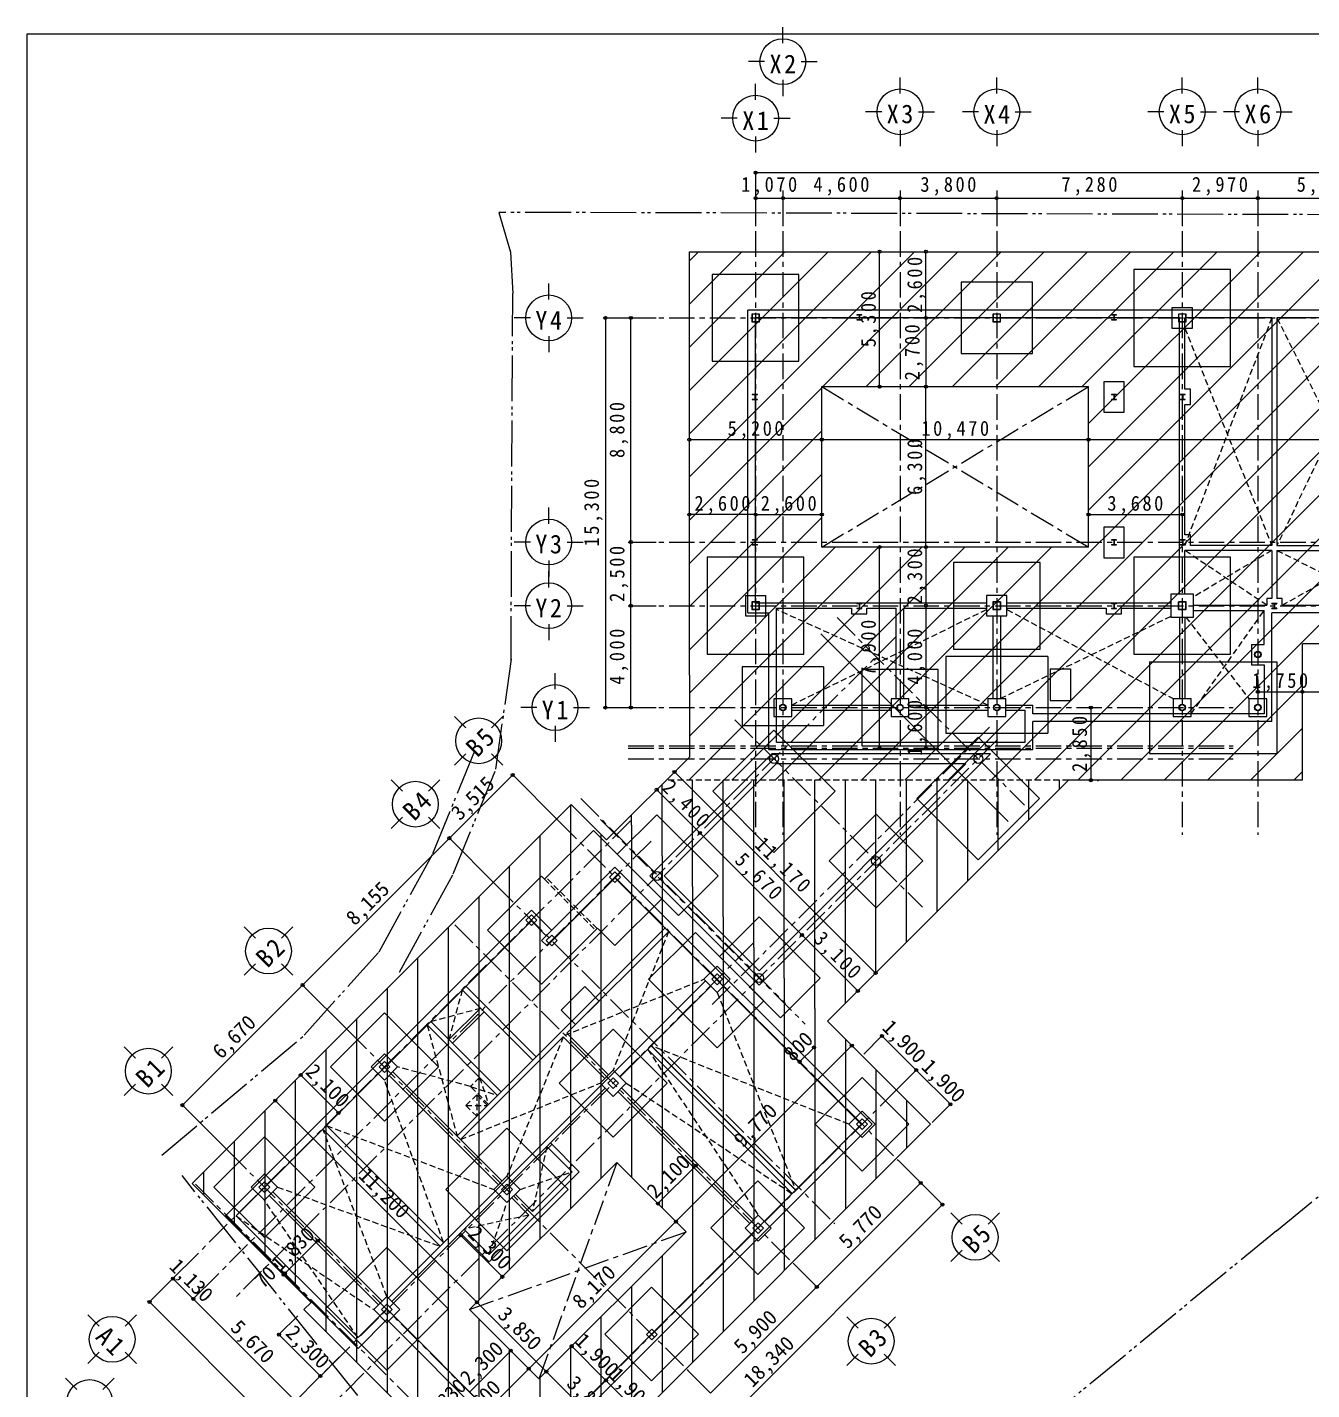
# Model space of a CAD drawing. Units: millimetres at full size, sheet at 1:200. Extents: x -919659 to 1109242, y -84607 to 904409.
# Drawn here: x -113726 to -63290, y 32560 to 86057 of the extents above; entities that cross this region are included whole.
import ezdxf
from ezdxf.enums import TextEntityAlignment as Align

# ---------------------------------------------------------------- set-up
doc = ezdxf.new("R2010")
doc.units = ezdxf.units.MM
doc.header["$LTSCALE"] = 200
doc.header["$PDMODE"] = 32
doc.header["$PDSIZE"] = 120
for name, pattern in [('CHAIN1', [8, 5, -1, 1, -1]), ('DASHED1', [1.8, 1.2, -0.6]), ('DOUBLE_CHAIN2', [12.8, 9, -1, 0.6, -0.6, 0.6, -1])]:
    doc.linetypes.add(name, pattern=pattern)
for name, color, linetype, lineweight in [('4-0_', 4, 'CHAIN1', 5), ('4-1_', 2, 'Continuous', 18), ('4-2_', 3, 'Continuous', 13), ('4-5_', 7, 'Continuous', 5), ('4-6_', 4, 'Continuous', 5), ('4-7_', 7, 'Continuous', 13), ('4-8_', 3, 'DOUBLE_CHAIN2', 13), ('4-A_', 7, 'CHAIN1', 9), ('4-B_', 4, 'Continuous', 5), ('4-E_', 7, 'Continuous', 5), ('4-F_', 7, 'DASHED1', 9), ('7-8_', 7, 'Continuous', 9)]:
    doc.layers.add(name, color=color, linetype=linetype, lineweight=lineweight)
doc.styles.add('ＭＳ ゴシック', font='')
doc.styles.get('ＭＳ ゴシック').set_extended_font_data('MS Gothic')

msp = doc.modelspace()

# ---------------------------------------------------------------- linework, layer by layer
at = {"layer": '4-0_'}
for p, q in [((-85126.6, 79645.6), (-85126.6, 54345.6)), ((-84056.6, 79645.6), (-84056.6, 54345.6)), ((-79456.6, 79645.6), (-79456.6, 54345.6)), ((-75656.6, 79645.6), (-75656.6, 54345.6)), ((-68376.6, 79645.6), (-68376.6, 54345.6)), ((-65406.6, 79645.6), (-65406.6, 54345.6)), ((-90126.6, 74645.6), (-33481.6, 74645.6)), ((-90126.6, 65845.6), (-33481.6, 65845.6)), ((-90126.6, 63345.6), (-33481.6, 63345.6)), ((-81930.4, 62876.1), (-74569.1, 55514.7)), ((-79632.3, 62104.6), (-105526.2, 36210.7)), ((-90126.6, 59345.6), (-66376.6, 59345.6)), ((-85939.7, 58866.8), (-78578.4, 51505.4)), ((-75939.3, 58571), (-86940.4, 47569.8)), ((-75623, 58095.3), (-101516.9, 32201.4)), ((-90126.6, 57845.6), (-66376.6, 57845.6)), ((-90126.6, 57745.6), (-66376.6, 57745.6)), ((-90126.6, 57330.6), (-66376.6, 57330.6)), ((-91992.2, 55769.3), (-83952.4, 47729.5)), ((-90033.5, 54899.5), (-107124.3, 37808.7)), ((-90033.5, 54899.5), (-107124.3, 37808.7)), ((-92861.9, 54899.5), (-79533, 41570.6)), ((-92861.9, 54899.5), (-79533, 41570.6)), ((-91214.4, 54949), (-83174.6, 46909.2)), ((-89234.5, 54100.5), (-106325.2, 37009.7)), ((-95347.4, 52414), (-82018.4, 39085.1)), ((-95347.4, 52414), (-82018.4, 39085.1)), ((-96941.9, 50819.5), (-83613, 37490.5)), ((-96941.9, 50819.5), (-83613, 37490.5)), ((-85225.2, 50091.2), (-102315.9, 33000.4)), ((-85225.2, 50091.2), (-102315.9, 33000.4)), ((-101113.9, 46647.6), (-87784.9, 33318.6)), ((-79533, 44399), (-96623.7, 27308.2)), ((-105830.3, 41931.2), (-92501.3, 28602.2)), ((-107124.3, 40637.2), (-93795.3, 27308.2))]:
    msp.add_line(p, q, dxfattribs=at)
at = {"layer": '4-1_'}
for p, q in [((-85267.6, 74504.6), (-84985.6, 74504.6)), ((-84985.6, 74504.6), (-84985.6, 74786.6)), ((-80956.6, 74770.6), (-81156.6, 74770.6)), ((-81156.6, 74770.6), (-81156.6, 74758.6)), ((-81060.6, 74758.6), (-81156.6, 74758.6)), ((-81156.6, 74582.6), (-81156.6, 74570.6)), ((-81156.6, 74582.6), (-81060.6, 74582.6)), ((-81156.6, 74570.6), (-80956.6, 74570.6)), ((-81060.6, 74758.6), (-81060.6, 74582.6)), ((-81052.6, 74758.6), (-81052.6, 74582.6)), ((-80956.6, 74758.6), (-81052.6, 74758.6)), ((-81052.6, 74582.6), (-80956.6, 74582.6)), ((-80956.6, 74758.6), (-80956.6, 74770.6)), ((-80956.6, 74570.6), (-80956.6, 74582.6)), ((-75797.6, 74504.6), (-75515.6, 74504.6)), ((-75515.6, 74504.6), (-75515.6, 74786.6)), ((-70956.6, 74770.6), (-71156.6, 74770.6)), ((-71156.6, 74770.6), (-71156.6, 74758.6)), ((-71060.6, 74758.6), (-71156.6, 74758.6)), ((-71156.6, 74582.6), (-71156.6, 74570.6)), ((-71156.6, 74582.6), (-71060.6, 74582.6)), ((-71156.6, 74570.6), (-70956.6, 74570.6)), ((-71060.6, 74758.6), (-71060.6, 74582.6)), ((-71052.6, 74758.6), (-71052.6, 74582.6)), ((-70956.6, 74758.6), (-71052.6, 74758.6)), ((-71052.6, 74582.6), (-70956.6, 74582.6)), ((-70956.6, 74758.6), (-70956.6, 74770.6)), ((-70956.6, 74570.6), (-70956.6, 74582.6)), ((-68517.6, 74504.6), (-68235.6, 74504.6)), ((-68235.6, 74504.6), (-68235.6, 74786.6)), ((-85056.6, 71641.1), (-85256.6, 71641.1)), ((-85256.6, 71641.1), (-85256.6, 71629.1)), ((-85160.6, 71629.1), (-85256.6, 71629.1)), ((-85256.6, 71453.1), (-85256.6, 71441.1)), ((-85256.6, 71453.1), (-85160.6, 71453.1)), ((-85256.6, 71441.1), (-85056.6, 71441.1)), ((-85160.6, 71629.1), (-85160.6, 71453.1)), ((-85152.6, 71629.1), (-85152.6, 71453.1)), ((-85056.6, 71629.1), (-85152.6, 71629.1)), ((-85152.6, 71453.1), (-85056.6, 71453.1)), ((-85056.6, 71629.1), (-85056.6, 71641.1)), ((-85056.6, 71441.1), (-85056.6, 71453.1)), ((-70956.6, 71641.1), (-71156.6, 71641.1)), ((-71156.6, 71641.1), (-71156.6, 71629.1)), ((-71060.6, 71629.1), (-71156.6, 71629.1)), ((-71156.6, 71453.1), (-71156.6, 71441.1)), ((-71156.6, 71453.1), (-71060.6, 71453.1)), ((-71156.6, 71441.1), (-70956.6, 71441.1)), ((-71060.6, 71629.1), (-71060.6, 71453.1)), ((-71052.6, 71629.1), (-71052.6, 71453.1)), ((-70956.6, 71629.1), (-71052.6, 71629.1)), ((-71052.6, 71453.1), (-70956.6, 71453.1)), ((-70956.6, 71629.1), (-70956.6, 71641.1)), ((-70956.6, 71441.1), (-70956.6, 71453.1)), ((-68256.6, 71641.1), (-68456.6, 71641.1)), ((-68456.6, 71641.1), (-68456.6, 71629.1)), ((-68360.6, 71629.1), (-68456.6, 71629.1)), ((-68456.6, 71453.1), (-68456.6, 71441.1)), ((-68456.6, 71453.1), (-68360.6, 71453.1)), ((-68456.6, 71441.1), (-68256.6, 71441.1)), ((-68360.6, 71629.1), (-68360.6, 71453.1)), ((-68352.6, 71629.1), (-68352.6, 71453.1)), ((-68256.6, 71629.1), (-68352.6, 71629.1)), ((-68352.6, 71453.1), (-68256.6, 71453.1)), ((-68256.6, 71629.1), (-68256.6, 71641.1)), ((-68256.6, 71441.1), (-68256.6, 71453.1)), ((-85056.6, 65930.6), (-85256.6, 65930.6)), ((-85256.6, 65930.6), (-85256.6, 65918.6)), ((-85160.6, 65918.6), (-85256.6, 65918.6)), ((-85160.6, 65918.6), (-85160.6, 65742.6)), ((-85152.6, 65918.6), (-85152.6, 65742.6)), ((-85056.6, 65918.6), (-85152.6, 65918.6)), ((-85056.6, 65918.6), (-85056.6, 65930.6)), ((-70956.6, 65930.6), (-71156.6, 65930.6)), ((-71156.6, 65930.6), (-71156.6, 65918.6)), ((-71060.6, 65918.6), (-71156.6, 65918.6)), ((-71060.6, 65918.6), (-71060.6, 65742.6)), ((-71052.6, 65918.6), (-71052.6, 65742.6)), ((-70956.6, 65918.6), (-71052.6, 65918.6)), ((-70956.6, 65918.6), (-70956.6, 65930.6)), ((-68256.6, 65930.6), (-68456.6, 65930.6)), ((-68456.6, 65930.6), (-68456.6, 65918.6)), ((-68360.6, 65918.6), (-68456.6, 65918.6)), ((-68360.6, 65918.6), (-68360.6, 65742.6)), ((-68352.6, 65918.6), (-68352.6, 65742.6)), ((-68256.6, 65918.6), (-68352.6, 65918.6)), ((-68256.6, 65918.6), (-68256.6, 65930.6)), ((-85256.6, 65742.6), (-85256.6, 65730.6)), ((-85256.6, 65742.6), (-85160.6, 65742.6)), ((-85256.6, 65730.6), (-85056.6, 65730.6)), ((-85152.6, 65742.6), (-85056.6, 65742.6)), ((-85056.6, 65730.6), (-85056.6, 65742.6)), ((-71156.6, 65742.6), (-71156.6, 65730.6)), ((-71156.6, 65742.6), (-71060.6, 65742.6)), ((-71156.6, 65730.6), (-70956.6, 65730.6)), ((-71052.6, 65742.6), (-70956.6, 65742.6)), ((-70956.6, 65730.6), (-70956.6, 65742.6)), ((-68456.6, 65742.6), (-68456.6, 65730.6)), ((-68456.6, 65742.6), (-68360.6, 65742.6)), ((-68456.6, 65730.6), (-68256.6, 65730.6)), ((-68352.6, 65742.6), (-68256.6, 65742.6)), ((-68256.6, 65730.6), (-68256.6, 65742.6)), ((-85268.6, 63206.9), (-84986.6, 63206.9)), ((-84986.6, 63206.9), (-84986.6, 63488.9)), ((-80956.6, 63430.6), (-81156.6, 63430.6)), ((-81156.6, 63430.6), (-81156.6, 63418.6)), ((-81060.6, 63418.6), (-81156.6, 63418.6)), ((-81156.6, 63242.6), (-81156.6, 63230.6)), ((-81156.6, 63242.6), (-81060.6, 63242.6)), ((-81156.6, 63230.6), (-80956.6, 63230.6)), ((-81060.6, 63418.6), (-81060.6, 63242.6)), ((-81052.6, 63418.6), (-81052.6, 63242.6)), ((-80956.6, 63418.6), (-81052.6, 63418.6)), ((-81052.6, 63242.6), (-80956.6, 63242.6)), ((-80956.6, 63418.6), (-80956.6, 63430.6)), ((-80956.6, 63230.6), (-80956.6, 63242.6)), ((-75506.6, 63495.6), (-75806.6, 63495.6)), ((-75506.6, 63495.6), (-75806.6, 63495.6)), ((-75797.6, 63486.6), (-75797.6, 63204.6)), ((-75515.6, 63486.6), (-75797.6, 63486.6)), ((-75797.6, 63204.6), (-75515.6, 63204.6)), ((-75515.6, 63204.6), (-75515.6, 63486.6)), ((-75506.6, 63495.6), (-75506.6, 63195.6)), ((-70956.6, 63430.6), (-71156.6, 63430.6)), ((-71156.6, 63430.6), (-71156.6, 63418.6)), ((-71060.6, 63418.6), (-71156.6, 63418.6)), ((-71156.6, 63242.6), (-71156.6, 63230.6)), ((-71156.6, 63242.6), (-71060.6, 63242.6)), ((-71156.6, 63230.6), (-70956.6, 63230.6)), ((-71060.6, 63418.6), (-71060.6, 63242.6)), ((-71052.6, 63418.6), (-71052.6, 63242.6)), ((-70956.6, 63418.6), (-71052.6, 63418.6)), ((-71052.6, 63242.6), (-70956.6, 63242.6)), ((-70956.6, 63418.6), (-70956.6, 63430.6)), ((-70956.6, 63230.6), (-70956.6, 63242.6)), ((-68226.6, 63495.6), (-68526.6, 63495.6)), ((-68526.6, 63195.6), (-68526.6, 63495.6)), ((-68517.6, 63204.6), (-68235.6, 63204.6)), ((-68235.6, 63204.6), (-68235.6, 63486.6)), ((-64856.6, 63430.6), (-64656.6, 63430.6)), ((-64856.6, 63418.6), (-64856.6, 63430.6)), ((-64656.6, 63430.6), (-64856.6, 63430.6)), ((-64856.6, 63430.6), (-64856.6, 63418.6)), ((-64856.6, 63418.6), (-64760.6, 63418.6)), ((-64760.6, 63418.6), (-64856.6, 63418.6)), ((-64760.6, 63242.6), (-64856.6, 63242.6)), ((-64856.6, 63230.6), (-64856.6, 63242.6)), ((-64856.6, 63242.6), (-64856.6, 63230.6)), ((-64856.6, 63242.6), (-64760.6, 63242.6)), ((-64656.6, 63230.6), (-64856.6, 63230.6)), ((-64856.6, 63230.6), (-64656.6, 63230.6)), ((-64760.6, 63418.6), (-64760.6, 63242.6)), ((-64760.6, 63418.6), (-64760.6, 63242.6)), ((-64752.6, 63418.6), (-64752.6, 63242.6)), ((-64752.6, 63418.6), (-64656.6, 63418.6)), ((-64752.6, 63418.6), (-64752.6, 63242.6)), ((-64656.6, 63418.6), (-64752.6, 63418.6)), ((-64656.6, 63242.6), (-64752.6, 63242.6)), ((-64752.6, 63242.6), (-64656.6, 63242.6)), ((-64656.6, 63430.6), (-64656.6, 63418.6)), ((-64656.6, 63418.6), (-64656.6, 63430.6)), ((-64656.6, 63242.6), (-64656.6, 63230.6)), ((-64656.6, 63230.6), (-64656.6, 63242.6))]:
    msp.add_line(p, q, dxfattribs=at)
for points in [[(-85276.6, 74495.6), (-84976.6, 74495.6), (-84976.6, 74795.6), (-85276.6, 74795.6)], [(-85276.6, 74495.6), (-84976.6, 74495.6), (-84976.6, 74795.6), (-85276.6, 74795.6)], [(-75806.6, 74495.6), (-75506.6, 74495.6), (-75506.6, 74795.6), (-75806.6, 74795.6)], [(-75806.6, 74495.6), (-75506.6, 74495.6), (-75506.6, 74795.6), (-75806.6, 74795.6)], [(-68526.6, 74495.6), (-68226.6, 74495.6), (-68226.6, 74795.6), (-68526.6, 74795.6)], [(-68526.6, 74495.6), (-68226.6, 74495.6), (-68226.6, 74795.6), (-68526.6, 74795.6)], [(-85277.6, 63197.9), (-84977.6, 63197.9), (-84977.6, 63497.9), (-85277.6, 63497.9)], [(-85276.6, 63195.6), (-84976.6, 63195.6), (-84976.6, 63495.6), (-85276.6, 63495.6)], [(-90648.7, 52474.1), (-90436.6, 52686.3), (-90648.7, 52898.4), (-90860.8, 52686.3)], [(-90648.7, 52474.1), (-90436.6, 52686.3), (-90648.7, 52898.4), (-90860.8, 52686.3)], [(-93933.2, 50787.7), (-93721.1, 50999.8), (-93933.2, 51212), (-94145.3, 50999.8)], [(-93134.2, 49988.7), (-92922, 50200.8), (-93134.2, 50412.9), (-93346.3, 50200.8)], [(-86639.4, 48464.8), (-86427.3, 48677), (-86639.4, 48889.1), (-86851.5, 48677)], [(-99699.6, 45021.2), (-99487.5, 45233.4), (-99699.6, 45445.5), (-99911.8, 45233.4)], [(-90719.4, 44384.8), (-90507.3, 44597), (-90719.4, 44809.1), (-90931.5, 44597)], [(-80947.2, 42772.6), (-80735, 42984.8), (-80947.2, 43196.9), (-81159.3, 42984.8)], [(-104416.1, 40304.8), (-104203.9, 40517), (-104416.1, 40729.1), (-104628.2, 40517)], [(-94891.3, 40212.9), (-94679.2, 40425), (-94891.3, 40637.2), (-95103.5, 40425)], [(-85027.2, 38692.6), (-84815.1, 38904.8), (-85027.2, 39116.9), (-85239.3, 38904.8)], [(-99607.7, 35496.5), (-99395.6, 35708.6), (-99607.7, 35920.8), (-99819.9, 35708.6)], [(-89199.1, 34520.7), (-88987, 34732.8), (-89199.1, 34945), (-89411.2, 34732.8)]]:
    msp.add_lwpolyline(points, close=True, dxfattribs=at)
for points in [[(-84985.6, 74786.6), (-85267.6, 74786.6), (-85267.6, 74504.6)], [(-75515.6, 74786.6), (-75797.6, 74786.6), (-75797.6, 74504.6)], [(-68235.6, 74786.6), (-68517.6, 74786.6), (-68517.6, 74504.6)], [(-84986.6, 63488.9), (-85268.6, 63488.9), (-85268.6, 63206.9)], [(-75806.6, 63495.6), (-75806.6, 63195.6), (-75506.6, 63195.6)], [(-68526.6, 63195.6), (-68226.6, 63195.6), (-68226.6, 63495.6)], [(-68526.6, 63195.6), (-68226.6, 63195.6), (-68226.6, 63495.6)], [(-68235.6, 63486.6), (-68517.6, 63486.6), (-68517.6, 63204.6)]]:
    msp.add_lwpolyline(points, dxfattribs=at)
for centre, radius in [((-65406.6, 61430.6), 125), ((-65406.6, 61430.6), 125), ((-65406.6, 61430.6), 113), ((-84056.6, 59346.6), 125), ((-84056.6, 59346.6), 113), ((-79456.6, 59345.6), 125), ((-79456.6, 59345.6), 125), ((-79456.6, 59345.6), 113), ((-79456.6, 59345.6), 113), ((-75656.6, 59346.6), 125), ((-75656.6, 59346.6), 125), ((-75656.6, 59346.6), 113), ((-75656.6, 59346.6), 113), ((-68376.6, 59346.6), 125), ((-68376.6, 59346.6), 113), ((-65406.6, 59346.6), 125), ((-65406.6, 59346.6), 113), ((-84404.9, 57332), 177.8), ((-76386.3, 57332), 177.8), ((-80395.6, 53322.7), 177.8), ((-89001.1, 52735.8), 177.8), ((-84991.8, 48726.5), 177.8)]:
    msp.add_circle(centre, radius, dxfattribs=at)
at = {"layer": '4-2_'}
for p, q in [((-85437.9, 63063), (-85437.9, 74948.3)), ((-60558, 74948.3), (-85437.9, 74948.3)), ((-68478, 74648.3), (-85137.9, 74648.3)), ((-85137.9, 74648.3), (-85137.9, 63743)), ((-68478, 63795.6), (-68478, 74648.3)), ((-64858, 74648.3), (-68278, 74648.3)), ((-68278, 71841.1), (-68278, 74648.3)), ((-64858, 74648.3), (-64858, 65710.3)), ((-64658, 74648.3), (-64658, 65710.3)), ((-60558, 74648.3), (-64658, 74648.3)), ((-64858, 65510.3), (-68278, 65510.3)), ((-68278, 63795.6), (-68278, 65510.3)), ((-64858, 65510.3), (-64858, 63630.6)), ((-64658, 65710.3), (-60558, 65710.3)), ((-64658, 65510.3), (-60558, 65510.3)), ((-64658, 65510.3), (-64658, 63630.6)), ((-85529, 63743), (-85529, 62943)), ((-85529, 63743), (-84729, 63743)), ((-85137.9, 63743), (-85137.9, 63444.3)), ((-76058, 63444.3), (-85137.9, 63444.3)), ((-84308, 57993), (-84308, 63244.3)), ((-84308, 63244.3), (-81356.6, 63244.3)), ((-81356.6, 63244.3), (-81356.6, 63030.6)), ((-80756.6, 63244.3), (-79608, 63244.3)), ((-79608, 59693), (-79608, 63244.3)), ((-68826.6, 63444.3), (-75258, 63444.3)), ((-75258, 63244.3), (-71356.6, 63244.3)), ((-71356.6, 63244.3), (-71356.6, 63030.6)), ((-70756.6, 63244.3), (-68826.6, 63244.3)), ((-67926.6, 63363), (-65056.6, 63363)), ((-67926.6, 63163), (-65158, 63163)), ((-65158, 61828), (-65158, 63163)), ((-64456.6, 63630.6), (-64658, 63630.6)), ((-64456.6, 63363), (-64456.6, 63630.6)), ((-64456.6, 63363), (-60456.6, 63363)), ((-85529, 62943), (-84729, 62943)), ((-85428, 63063), (-84608, 63063)), ((-84608, 57693), (-84608, 63063)), ((-76058, 62943), (-75258, 62943)), ((-75808, 62943), (-75808, 59693)), ((-75508, 62943), (-75508, 59693)), ((-68478, 62895.6), (-68478, 59693)), ((-68278, 62895.6), (-68278, 59693)), ((-64858, 58793), (-64858, 63063)), ((-38177.9, 63063), (-64858, 63063)), ((-65658, 61828), (-65658, 61028)), ((-65658, 61828), (-65158, 61828)), ((-73658, 61344.3), (-77658, 61344.3)), ((-73658, 61344.3), (-73658, 58344.3)), ((-69656.6, 61143), (-69656.6, 57543)), ((-69656.6, 61143), (-64656.6, 61143)), ((-65658, 61028), (-65158, 61028)), ((-65158, 61028), (-65158, 59093)), ((-64656.6, 61143), (-64656.6, 57543)), ((-82458, 60944.3), (-82458, 58644.3)), ((-80958, 60843), (-80958, 57843)), ((-77958, 60843), (-80958, 60843)), ((-83708, 59693), (-84408, 59693)), ((-83708, 58993), (-83708, 59693)), ((-83708, 59443), (-79808, 59443)), ((-79108, 59693), (-79808, 59693)), ((-79108, 58993), (-79108, 59693)), ((-79108, 59443), (-76008, 59443)), ((-75308, 59693), (-76008, 59693)), ((-75308, 58993), (-75308, 59693)), ((-75308, 59443), (-74237.2, 59443)), ((-74237.2, 59093), (-74237.2, 59443)), ((-73556.5, 59628.7), (-72756.5, 59628.7)), ((-68028, 59693), (-68728, 59693)), ((-68028, 58993), (-68028, 59693)), ((-65058, 59693), (-65758, 59693)), ((-65058, 58993), (-65058, 59693)), ((-83708, 59243), (-79808, 59243)), ((-79108, 59243), (-76008, 59243)), ((-75308, 59243), (-74537.2, 59243)), ((-74537.2, 57993), (-74537.2, 59243)), ((-65158, 59093), (-74237.2, 59093)), ((-84406.3, 58462), (-86810.4, 56057.8)), ((-84406.3, 58462), (-82002.1, 56057.8)), ((-74237.2, 57693), (-74237.2, 58793)), ((-65158, 58793), (-74237.2, 58793)), ((-64858, 58793), (-68993, 58793)), ((-84308, 57993), (-74537.2, 57993)), ((-76386.3, 58177.8), (-78790.5, 55773.6)), ((-76386.3, 58177.8), (-73982.2, 55773.6)), ((-84489.2, 57530.5), (-89285.3, 52734.4)), ((-84993.2, 48442.3), (-75904.9, 57530.5)), ((-84608, 57693), (-74237.2, 57693)), ((-75904.9, 57530.5), (-84489.2, 57530.5)), ((-69656.6, 57543), (-64656.6, 57543)), ((-84323.5, 57130.5), (-88719.6, 52734.4)), ((-76870.6, 57130.5), (-84323.5, 57130.5)), ((-84406.3, 53653.7), (-86810.4, 56057.8)), ((-84406.3, 53653.7), (-82002.1, 56057.8)), ((-76386.3, 53369.5), (-78790.5, 55773.6)), ((-76386.3, 53369.5), (-73982.2, 55773.6)), ((-90558.1, 53582.9), (-89002.5, 55138.6)), ((-89002.5, 55138.6), (-86598.3, 52734.4)), ((-91497.2, 54524.7), (-93417, 52605)), ((-91497.2, 54524.7), (-88810.2, 51837.7)), ((-90558.1, 53582.9), (-88153.9, 51178.8)), ((-90648.7, 53082.2), (-93530.1, 50200.8)), ((-93533.7, 52721.6), (-93417, 52605)), ((-90437.9, 52868.8), (-93319.4, 49987.3)), ((-90436.6, 52870.1), (-93318, 49988.7)), ((-80976.8, 42983.4), (-90650, 52656.6)), ((-80975.5, 42984.8), (-90648.7, 52658)), ((-89285.3, 52734.4), (-84993.2, 48442.3)), ((-88153.9, 51178.8), (-86598.3, 52734.4)), ((-93933.2, 51395.8), (-105943.4, 39385.6)), ((-93933.2, 51395.8), (-93134.2, 50596.8)), ((-88810.2, 51837.7), (-90648.7, 49999.3)), ((-93933.2, 50971.5), (-105519.1, 39385.6)), ((-93933.2, 50971.5), (-93346.3, 50384.6)), ((-84993.2, 51129.3), (-86548.8, 49573.6)), ((-84993.2, 51129.3), (-82589, 48725.1)), ((-96850, 42525.1), (-88668.8, 50706.4)), ((-92536.7, 46555.7), (-88527.4, 50564.9)), ((-91331, 50681.6), (-90648.7, 49999.3)), ((-87487.9, 50515.5), (-84800.9, 47828.4)), ((-93530.1, 50200.8), (-93318, 49988.7)), ((-84144.7, 47169.5), (-86548.8, 49573.6)), ((-82589, 48725.1), (-84144.7, 47169.5)), ((-87095.5, 48616.9), (-99547.6, 36164.7)), ((-93880.2, 45495), (-96659.1, 48273.9)), ((-96644.9, 48259.8), (-93880.2, 45495)), ((-93738.7, 45636.4), (-96517.7, 48415.3)), ((-96503.5, 48401.2), (-93738.7, 45636.4)), ((-91834.9, 48388.8), (-92758.3, 47465.3)), ((-91834.9, 48388.8), (-91269.2, 47823.1)), ((-86883.3, 48404.7), (-90447.2, 44840.9)), ((-91269.2, 47823.1), (-92192.7, 46899.7)), ((-84800.9, 47828.4), (-86639.4, 45990)), ((-95930.8, 47545.6), (-97168.2, 46308.2)), ((-95789.3, 47404.2), (-97026.8, 46166.7)), ((-92192.7, 46899.7), (-92758.3, 47465.3)), ((-95259, 44116.1), (-98037.9, 46895.1)), ((-95117.6, 44257.6), (-97896.5, 47036.5)), ((-90906.8, 44925.8), (-92536.7, 46555.7)), ((-96708.6, 42383.7), (-92678.1, 46414.2)), ((-92678.1, 46414.2), (-91048.2, 44784.4)), ((-89221.7, 46066.4), (-83557.8, 40402.5)), ((-89220.3, 46067.8), (-83556.4, 40403.8)), ((-89361.7, 45926.3), (-83697.8, 40262.4)), ((-99370.8, 45046), (-95078.7, 40753.8)), ((-99512.3, 44904.6), (-95220.1, 40612.4)), ((-90390.6, 44409.6), (-85214.6, 39233.6)), ((-91034.1, 44395.4), (-99406.2, 36023.3)), ((-90532, 44268.2), (-85356, 39092.1)), ((-101973, 42931.7), (-97376.8, 38335.5)), ((-80975.5, 42984.8), (-93915.5, 30044.7)), ((-80947.2, 41146.3), (-82785.7, 42984.8)), ((-79108.7, 42984.8), (-80947.2, 41146.3)), ((-104416.1, 42496.9), (-102436.2, 40517)), ((-102114.4, 42790.3), (-97518.2, 38194.1)), ((-93321.5, 42108), (-92331.6, 41118)), ((-93180.1, 42249.4), (-92048.8, 41118)), ((-92048.8, 41118), (-95584.3, 37582.5)), ((-92331.6, 41118), (-93887.2, 39562.4)), ((-104416.1, 38537.1), (-102436.2, 40517)), ((-104228.7, 40188.2), (-99936.5, 35896)), ((-104087.2, 40329.6), (-99795.1, 36037.4)), ((-93887.2, 39562.4), (-94562.5, 40237.7)), ((-94028.7, 39420.9), (-94703.9, 40096.2)), ((-105943.4, 39385.6), (-100739.1, 34181.3)), ((-105519.1, 39385.6), (-100739.1, 34605.5)), ((-94028.7, 39420.9), (-95584.3, 37865.3)), ((-96715.7, 38713.8), (-95584.3, 37582.5)), ((-96574.2, 38855.3), (-95584.3, 37865.3)), ((-99607.7, 35736.9), (-100739.1, 34605.5)), ((-99607.7, 35312.7), (-100739.1, 34181.3)), ((-99607.7, 35736.9), (-93915.5, 30044.7)), ((-99607.7, 35312.7), (-93915.5, 29620.4))]:
    msp.add_line(p, q, dxfattribs=at)
at = {"layer": '4-2_', "linetype": 'DASHED1'}
for p, q in [((-93417, 52605), (-91412.4, 50600.3)), ((-91347.3, 50665.4), (-93351.9, 52670))]:
    msp.add_line(p, q, dxfattribs=at)
at = {"layer": '4-2_'}
for points in [[(-86828, 72943), (-83428, 72943), (-83428, 76343), (-86828, 76343)], [(-67978, 74243), (-67978, 75043), (-68778, 75043), (-68778, 74243)], [(-71458, 70938.5), (-70658, 70938.5), (-70658, 72138.5), (-71458, 72138.5)], [(-71458, 65228), (-70658, 65228), (-70658, 66428), (-71458, 66428)], [(-68826.6, 62895.6), (-67926.6, 62895.6), (-67926.6, 63795.6), (-68826.6, 63795.6)], [(-80397, 51482.8), (-78558.5, 53321.3), (-80397, 55159.8), (-82235.5, 53321.3)], [(-86639.4, 48160.8), (-86123.2, 48677), (-86639.4, 49193.2), (-87155.6, 48677)], [(-99699.6, 43112), (-97578.3, 45233.4), (-99699.6, 47354.7), (-101821, 45233.4)], [(-90719.4, 42475.6), (-88598.1, 44597), (-90719.4, 46718.3), (-92840.7, 44597)], [(-99699.6, 44717.2), (-99183.5, 45233.4), (-99699.6, 45749.6), (-100215.8, 45233.4)], [(-90719.4, 44080.8), (-90203.2, 44597), (-90719.4, 45113.2), (-91235.6, 44597)], [(-80947.2, 42468.6), (-80431, 42984.8), (-80947.2, 43501), (-81463.4, 42984.8)], [(-97295.5, 40425), (-94891.3, 38020.9), (-92487.2, 40425), (-94891.3, 42829.2)], [(-104416.1, 40000.8), (-103899.9, 40517), (-104416.1, 41033.2), (-104932.2, 40517)], [(-94891.3, 39908.9), (-94375.1, 40425), (-94891.3, 40941.2), (-95407.5, 40425)], [(-86879.8, 38918.9), (-85041.3, 37080.4), (-83202.8, 38918.9), (-85041.3, 40757.4)], [(-85027.2, 38388.6), (-84511, 38904.8), (-85027.2, 39420.9), (-85543.4, 38904.8)], [(-102011.9, 35736.9), (-99607.7, 33332.8), (-97203.6, 35736.9), (-99607.7, 38141.1)], [(-91051.7, 34747), (-89213.3, 32908.5), (-87374.8, 34747), (-89213.3, 36585.4)], [(-99607.7, 35192.4), (-99091.5, 35708.6), (-99607.7, 36224.8), (-100123.9, 35708.6)]]:
    msp.add_lwpolyline(points, close=True, dxfattribs=at)
for points in [[(-68278, 71241.1), (-68056.6, 71241.1), (-68056.6, 71841.1), (-68278, 71841.1)], [(-64858, 65710.3), (-68056.6, 65710.3), (-68056.6, 66130.6), (-68278, 66130.6), (-68278, 71241.1)], [(-84729, 62943), (-84729, 63493), (-84729, 63743)], [(-75258, 62943), (-75258, 63743), (-76058, 63743), (-76058, 62943)], [(-81356.6, 63030.6), (-80756.6, 63030.6), (-80756.6, 63244.3)], [(-79308, 59693), (-79308, 63244.3), (-76058, 63244.3)], [(-71356.6, 63030.6), (-70756.6, 63030.6), (-70756.6, 63244.3)], [(-64858, 63630.6), (-65056.6, 63630.6), (-65056.6, 63363)], [(-77658, 61344.3), (-77658, 58344.3), (-73658, 58344.3)], [(-82458, 60944.3), (-85658, 60944.3), (-85658, 58644.3), (-82458, 58644.3)], [(-80958, 57843), (-77958, 57843), (-77958, 60843)], [(-73556.5, 60860.7), (-72756.5, 60860.7), (-72756.5, 59628.7)], [(-73556.5, 60860.7), (-73556.5, 60266), (-73556.5, 59628.7)], [(-84408, 59693), (-84408, 58993), (-83708, 58993)], [(-79808, 59693), (-79808, 58993), (-79108, 58993)], [(-76008, 59693), (-76008, 58993), (-75308, 58993)], [(-68728, 59693), (-68728, 58993), (-68028, 58993)], [(-65758, 59693), (-65758, 58993), (-65058, 58993)], [(-88719.6, 52734.4), (-84993.2, 49008), (-76870.6, 57130.5)], [(-90648.7, 53082.2), (-80551.2, 42984.8), (-93915.5, 29620.4)], [(-93533.7, 52721.6), (-95655, 50600.3), (-93533.7, 48479)], [(-91331, 50681.6), (-91347.3, 50665.4), (-93533.7, 48479)], [(-87487.9, 50515.5), (-89326.4, 48677), (-86639.4, 45990)], [(-82785.7, 42984.8), (-80947.2, 44823.2), (-79108.7, 42984.8)], [(-104416.1, 38537.1), (-106396, 40517), (-104416.1, 42496.9)]]:
    msp.add_lwpolyline(points, dxfattribs=at)
at = {"layer": '4-5_', "color": 4}
for p, q in [((-38481.6, 80345.6), (-85126.6, 80345.6)), ((-85126.6, 80345.6), (-85126.6, 79345.6)), ((-85126.6, 79345.6), (-85126.6, 78345.6)), ((-85126.6, 79345.6), (-84056.6, 79345.6)), ((-84056.6, 79345.6), (-84056.6, 78345.6)), ((-84056.6, 79345.6), (-79456.6, 79345.6)), ((-79456.6, 79345.6), (-79456.6, 78345.6)), ((-79456.6, 79345.6), (-75656.6, 79345.6)), ((-75656.6, 79345.6), (-75656.6, 78345.6)), ((-75656.6, 79345.6), (-68376.6, 79345.6)), ((-68376.6, 79345.6), (-68376.6, 78345.6)), ((-68376.6, 79345.6), (-65406.6, 79345.6)), ((-65406.6, 79345.6), (-65406.6, 78345.6)), ((-65406.6, 79345.6), (-60156.6, 79345.6)), ((-80257.5, 71945.6), (-80257.5, 77245.6)), ((-78437.1, 74645.6), (-78437.1, 77245.6)), ((-91026.6, 74645.6), (-90026.6, 74645.6)), ((-91026.6, 74645.6), (-91026.6, 59345.6)), ((-90026.6, 65845.6), (-90026.6, 74645.6)), ((-90026.6, 74645.6), (-89026.6, 74645.6)), ((-78437.1, 74645.6), (-78437.1, 71945.6)), ((-78437.1, 65645.6), (-78437.1, 71945.6)), ((-87726.6, 69865.9), (-82526.6, 69865.9)), ((-82526.6, 69865.9), (-72056.6, 69865.9)), ((-72056.6, 69865.9), (-35981.6, 69865.9)), ((-85126.6, 66924.1), (-87726.6, 66924.1)), ((-85126.6, 66924.1), (-82526.6, 66924.1)), ((-72056.6, 66924.1), (-68376.6, 66924.1)), ((-90026.6, 63345.6), (-90026.6, 65845.6)), ((-90026.6, 65845.6), (-89026.6, 65845.6)), ((-80257.5, 57745.6), (-80257.5, 65645.6)), ((-78437.1, 65645.6), (-78437.1, 63345.6)), ((-90026.6, 59345.6), (-90026.6, 63345.6)), ((-90026.6, 63345.6), (-89026.6, 63345.6)), ((-78437.1, 63345.6), (-78437.1, 59345.6)), ((-82566.8, 62239.7), (-75205.5, 54878.3)), ((-65406.6, 59966.3), (-65406.6, 60583.8)), ((-65406.6, 59966.3), (-65406.6, 60583.8)), ((-63656.6, 59966.3), (-63656.6, 60583.8)), ((-63656.6, 59966.3), (-63656.6, 60583.8)), ((-65406.6, 59966.3), (-63656.6, 59966.3)), ((-63656.6, 59966.3), (-60156.6, 59966.3)), ((-91026.6, 59345.6), (-90026.6, 59345.6)), ((-90026.6, 59345.6), (-89026.6, 59345.6)), ((-78437.1, 59345.6), (-78437.1, 57745.6)), ((-71965.1, 59345.6), (-71965.1, 56495.6)), ((-88312.8, 56818.2), (-80414.5, 48919.8)), ((-89011.6, 56119.4), (-87314.5, 54422.4)), ((-87314.5, 54422.4), (-83305.2, 50413.1)), ((-83305.2, 50413.1), (-81113.2, 48221.1)), ((-88256.9, 39164.6), (-81348.4, 46073)), ((-80164.5, 46454.5), (-80876.5, 45742.5)), ((-80164.5, 46454.5), (-78821, 45111)), ((-83397.9, 45435.5), (-82832.3, 46001.2)), ((-78821, 45111), (-79533, 44399)), ((-78821, 45111), (-77477.5, 43767.5)), ((-101504.3, 43428.7), (-102989.3, 44913.6)), ((-96069.7, 35994), (-103989.3, 43913.6)), ((-77477.5, 43767.5), (-78189.5, 43055.5)), ((-88962.9, 39870.6), (-87478, 41355.5)), ((-94033.9, 33387.5), (-88256.9, 39164.6)), ((-95069.7, 36994), (-96696, 38620.4)), ((-103610.8, 37123.7), (-102316.8, 38417.7)), ((-103660.3, 37074.2), (-103610.8, 37123.7)), ((-93347.3, 33271.7), (-96069.7, 35994)), ((-103844.4, 34724.7), (-103102.5, 35466.5)), ((-103844.4, 34724.7), (-102218.1, 33098.3)), ((-91003.8, 32928.1), (-92347.3, 34271.7)), ((-102218.1, 33098.3), (-101476.2, 33840.2)), ((-96366.3, 32467.2), (-94739.9, 34093.5)), ((-97286.6, 30134.9), (-94033.9, 33387.5)), ((-90660.3, 30584.6), (-93347.3, 33271.7)), ((-89660.3, 31584.6), (-91003.8, 32928.1))]:
    msp.add_line(p, q, dxfattribs=at)
at = {"layer": '4-5_', "color": 2, "lineweight": 18}
for p, q in [((-82526.6, 65645.6), (-82526.6, 71945.6)), ((-82526.6, 71945.6), (-72056.6, 71945.6)), ((-72056.6, 65645.6), (-72056.6, 71945.6)), ((-72056.6, 65645.6), (-82526.6, 65645.6)), ((-37754.9, 61845.6), (-63656.6, 61845.6)), ((-63656.6, 56495.6), (-63656.6, 61845.6)), ((-87727.6, 60620.7), (-87727.6, 60645.6)), ((-90981, 54150), (-87727.6, 57403.4)), ((-71697.2, 56464.5), (-71666.1, 56495.6)), ((-90981, 54150), (-92367, 55535.9)), ((-78260.2, 42984.8), (-82304.8, 47029.4)), ((-78260.2, 42984.8), (-94198.4, 27046.6)), ((-90578, 41485.7), (-96355, 35708.6)), ((-96355, 35708.6), (-93632.7, 32986.3))]:
    msp.add_line(p, q, dxfattribs=at)
at = {"layer": '4-5_', "linetype": 'DASHED1', "lineweight": 9}
msp.add_line((-72838.6, 56495.6), (-88640.2, 56490.8), dxfattribs=at)
at = {"layer": '4-5_', "color": 2, "lineweight": 18}
for points in [[(-87727.6, 60645.6), (-87727.6, 77245.6), (-35981.6, 77245.6)], [(-87727.6, 60620.7), (-87727.6, 57421.4), (-87727.6, 57403.4)], [(-63656.6, 56495.6), (-72838.6, 56495.6), (-82304.8, 47029.4)], [(-92367, 55535.9), (-107244.5, 40658.4), (-102577.6, 35991.5), (-102860.4, 35708.6), (-94198.4, 27046.6)], [(-90578, 41485.7), (-87855.6, 38763.3), (-93632.7, 32986.3)]]:
    msp.add_lwpolyline(points, dxfattribs=at)
at = {"layer": '4-5_'}
for p in [(-85126.6, 80345.6), (-85126.6, 79345.6), (-84056.6, 79345.6), (-79456.6, 79345.6), (-75656.6, 79345.6), (-68376.6, 79345.6), (-65406.6, 79345.6), (-80257.5, 77245.6), (-78437.1, 77245.6), (-91026.6, 74645.6), (-90026.6, 74645.6), (-78437.1, 74645.6), (-80257.5, 71945.6), (-78437.1, 71945.6), (-87726.6, 69865.9), (-82526.6, 69865.9), (-72056.6, 69865.9), (-87726.6, 66924.1), (-85126.6, 66924.1), (-82526.6, 66924.1), (-72056.6, 66924.1), (-68376.6, 66924.1), (-90026.6, 65845.6), (-80257.5, 65645.6), (-78437.1, 65645.6), (-90026.6, 63345.6), (-78437.1, 63345.6), (-65406.6, 59966.3), (-63656.6, 59966.3), (-91026.6, 59345.6), (-90026.6, 59345.6), (-78437.1, 59345.6), (-71965.1, 59345.6), (-80257.5, 57745.6), (-78437.1, 57745.6), (-88312.8, 56818.2), (-89011.6, 56119.4), (-71965.1, 56495.6), (-87314.5, 54422.4), (-83305.2, 50413.1), (-80414.5, 48919.8), (-81113.2, 48221.1), (-82832.3, 46001.2), (-81348.4, 46073), (-80164.5, 46454.5), (-83397.9, 45435.5), (-102989.3, 44913.6), (-78821, 45111), (-103989.3, 43913.6), (-101504.3, 43428.7), (-77477.5, 43767.5), (-87478, 41355.5), (-88962.9, 39870.6), (-88256.9, 39164.6), (-96696, 38620.4), (-102316.8, 38417.7), (-103660.3, 37074.2), (-103610.8, 37123.7), (-95069.7, 36994), (-96069.7, 35994), (-103844.4, 34724.7), (-92347.3, 34271.7), (-94739.9, 34093.5), (-94033.9, 33387.5), (-93347.3, 33271.7), (-102218.1, 33098.3), (-91003.8, 32928.1)]:
    msp.add_point(p, dxfattribs=at)
at = {"layer": '4-6_'}
for p, q in [((-84056.6, 85427.4), (-84056.6, 86057.4)), ((-84776.6, 84707.4), (-85406.6, 84707.4)), ((-83336.6, 84707.4), (-82706.6, 84707.4)), ((-79456.6, 83456.7), (-79456.6, 84086.7)), ((-75656.6, 83456.7), (-75656.6, 84086.7)), ((-68376.6, 83456.7), (-68376.6, 84086.7)), ((-65406.6, 83456.7), (-65406.6, 84086.7)), ((-85126.6, 83206.7), (-85126.6, 83836.7)), ((-84056.6, 83987.4), (-84056.6, 83357.4)), ((-85846.6, 82486.7), (-86476.6, 82486.7)), ((-84406.6, 82486.7), (-83776.6, 82486.7)), ((-80176.6, 82736.7), (-80806.6, 82736.7)), ((-78736.6, 82736.7), (-78106.6, 82736.7)), ((-76376.6, 82736.7), (-77006.6, 82736.7)), ((-74936.6, 82736.7), (-74306.6, 82736.7)), ((-69096.6, 82736.7), (-69726.6, 82736.7)), ((-67656.6, 82736.7), (-67026.6, 82736.7)), ((-66126.6, 82736.7), (-66756.6, 82736.7)), ((-64686.6, 82736.7), (-64056.6, 82736.7)), ((-79456.6, 82016.7), (-79456.6, 81386.7)), ((-75656.6, 82016.7), (-75656.6, 81386.7)), ((-68376.6, 82016.7), (-68376.6, 81386.7)), ((-65406.6, 82016.7), (-65406.6, 81386.7)), ((-85126.6, 81766.7), (-85126.6, 81136.7)), ((-93251.6, 75365.6), (-93251.6, 75995.6)), ((-93971.6, 74645.6), (-94601.6, 74645.6)), ((-92531.6, 74645.6), (-91901.6, 74645.6)), ((-93251.6, 73925.6), (-93251.6, 73295.6)), ((-93251.6, 66565.6), (-93251.6, 67195.6)), ((-93971.6, 65845.6), (-94601.6, 65845.6)), ((-92531.6, 65845.6), (-91901.6, 65845.6)), ((-93251.6, 65125.6), (-93251.6, 64495.6)), ((-93251.6, 64065.6), (-93251.6, 64695.6)), ((-93971.6, 63345.6), (-94601.6, 63345.6)), ((-92531.6, 63345.6), (-91901.6, 63345.6)), ((-93251.6, 62625.6), (-93251.6, 61995.6)), ((-93001.6, 60065.6), (-93001.6, 60695.6)), ((-96510.3, 58547.8), (-96955.7, 58993.3)), ((-95492, 58547.8), (-95046.5, 58993.3)), ((-93721.6, 59345.6), (-94351.6, 59345.6)), ((-92281.6, 59345.6), (-91651.6, 59345.6)), ((-93001.6, 58625.6), (-93001.6, 57995.6)), ((-96510.3, 57529.6), (-96955.7, 57084.1)), ((-95492, 57529.6), (-95046.5, 57084.1)), ((-98995.7, 56062.4), (-99441.2, 56507.8)), ((-97977.5, 56062.4), (-97532, 56507.8)), ((-98995.7, 55044.1), (-99441.2, 54598.7)), ((-97977.5, 55044.1), (-97532, 54598.7)), ((-104762.2, 50295.9), (-105207.7, 50741.4)), ((-103744, 50295.9), (-103298.5, 50741.4)), ((-104762.2, 49277.7), (-105207.7, 48832.2)), ((-103744, 49277.7), (-103298.5, 48832.2)), ((-109478.6, 45579.5), (-109924.1, 46025)), ((-108460.4, 45579.5), (-108014.9, 46025)), ((-109478.6, 44561.3), (-109924.1, 44115.8)), ((-108460.4, 44561.3), (-108014.9, 44115.8)), ((-77018.4, 39056), (-77463.9, 39501.4)), ((-76000.1, 39056), (-75554.7, 39501.4)), ((-77018.4, 38037.7), (-77463.9, 37592.3)), ((-76000.1, 38037.7), (-75554.7, 37592.3)), ((-110899.8, 35051.5), (-111345.2, 35497)), ((-109881.5, 35051.5), (-109436, 35497)), ((-81098.4, 34976), (-81543.9, 35421.4)), ((-80080.2, 34976), (-79634.7, 35421.4)), ((-110899.8, 34033.3), (-111345.2, 33587.8)), ((-109881.5, 34033.3), (-109436, 33587.8)), ((-81098.4, 33957.7), (-81543.9, 33512.2)), ((-80080.2, 33957.7), (-79634.7, 33512.2)), ((-111783.1, 32570.1), (-112228.6, 33015.5)), ((-110764.9, 32570.1), (-110319.4, 33015.5))]:
    msp.add_line(p, q, dxfattribs=at)
for centre in [(-84056.6, 84707.4), (-79456.6, 82736.7), (-75656.6, 82736.7), (-68376.6, 82736.7), (-65406.6, 82736.7), (-85126.6, 82486.7), (-93251.6, 74645.6), (-93251.6, 65845.6), (-93251.6, 63345.6), (-93001.6, 59345.6), (-96001.1, 58038.7), (-98486.6, 55553.2), (-104253.1, 49786.8), (-108969.5, 45070.4), (-76509.3, 38546.9), (-110390.6, 34542.4), (-80589.3, 34466.8), (-111274, 32061)]:
    msp.add_circle(centre, 900, dxfattribs=at)
at = {"layer": '4-7_', "color": 3}
for points in [[(-70278, 72743), (-66478, 72743), (-66478, 76543), (-70278, 76543)], [(-77058, 73244.3), (-74258, 73244.3), (-74258, 76044.3), (-77058, 76044.3)], [(-87028, 61444.3), (-83228, 61444.3), (-83228, 65244.3), (-87028, 65244.3)], [(-77358, 61644.3), (-73958, 61644.3), (-73958, 65044.3), (-77358, 65044.3)], [(-70278, 61444.3), (-66478, 61444.3), (-66478, 65244.3), (-70278, 65244.3)]]:
    msp.add_lwpolyline(points, close=True, dxfattribs=at)
at = {"layer": '4-8_'}
for p, q in [((-95203.6, 78789.7), (-94751.6, 77225.7)), ((-48852.8, 78658.4), (-95203.6, 78789.7)), ((-94751.6, 77225.7), (-94662.2, 75600.1)), ((-94730.3, 61130.6), (-94662.2, 75600.1)), ((-64677.4, 38803), (-33656.6, 64056)), ((-94729.7, 61242.3), (-95341.6, 56888.1)), ((-97798.1, 53614.5), (-96140.6, 57687.1)), ((-96999.1, 52815.4), (-95341.6, 56888.1)), ((-89566.3, 18330.6), (-107648, 40970)), ((-64677.4, 38803), (-89566.3, 18330.6))]:
    msp.add_line(p, q, dxfattribs=at)
for points in [[(-108447.1, 41769), (-102847.8, 46485.5), (-99910.2, 49757.2), (-97798.1, 53614.5), (-96140.6, 57687.1)], [(-99111.1, 48958.2), (-96999.1, 52815.4), (-95341.6, 56888.1)]]:
    msp.add_lwpolyline(points, dxfattribs=at)
at = {"layer": '4-A_'}
for p, q in [((-82526.6, 65645.6), (-72056.6, 71945.6)), ((-82526.6, 71945.6), (-72056.6, 65645.6)), ((-90578, 41485.7), (-93632.7, 32986.3)), ((-96355, 35708.6), (-87855.6, 38763.3))]:
    msp.add_line(p, q, dxfattribs=at)
at = {"layer": '4-B_'}
for p, q in [((-87727.6, 68401.6), (-78883.6, 77245.6)), ((-87727.6, 70098.6), (-80580.6, 77245.6)), ((-87727.6, 71795.7), (-82277.7, 77245.6)), ((-87727.6, 73492.7), (-83974.7, 77245.6)), ((-87727.6, 75189.8), (-85671.8, 77245.6)), ((-87727.6, 76886.8), (-87368.8, 77245.6)), ((-82486.5, 71945.6), (-77186.5, 77245.6)), ((-80965.9, 56495.6), (-60215.9, 77245.6)), ((-80789.5, 71945.6), (-75489.5, 77245.6)), ((-79268.9, 56495.6), (-58518.9, 77245.6)), ((-79092.4, 71945.6), (-73792.4, 77245.6)), ((-77571.8, 56495.6), (-56821.8, 77245.6)), ((-77395.3, 71945.6), (-72095.3, 77245.6)), ((-75874.8, 56495.6), (-55124.8, 77245.6)), ((-75698.3, 71945.6), (-70398.3, 77245.6)), ((-74177.7, 56495.6), (-53427.7, 77245.6)), ((-74001.2, 71945.6), (-68701.2, 77245.6)), ((-72480.7, 56495.6), (-51730.7, 77245.6)), ((-72304.2, 71945.6), (-67004.2, 77245.6)), ((-72056.6, 67102), (-61913, 77245.6)), ((-72056.6, 68799.1), (-63610.1, 77245.6)), ((-72056.6, 70496.1), (-65307.1, 77245.6)), ((-70783.6, 56495.6), (-50033.6, 77245.6)), ((-69086.6, 56495.6), (-48336.6, 77245.6)), ((-87727.6, 66704.5), (-82526.6, 71905.5)), ((-87727.6, 65007.4), (-82526.6, 70208.4)), ((-87727.6, 63310.4), (-82526.6, 68511.4)), ((-87727.6, 61613.3), (-82526.6, 66814.3)), ((-87754.2, 56495.6), (-78604.2, 65645.6)), ((-87727.6, 58219.2), (-80301.2, 65645.6)), ((-87727.6, 59916.3), (-81998.3, 65645.6)), ((-86057.1, 56495.6), (-76907.1, 65645.6)), ((-84360.1, 56495.6), (-75210.1, 65645.6)), ((-82663, 56495.6), (-73513, 65645.6)), ((-67389.5, 56495.6), (-63656.6, 60228.5)), ((-65692.4, 56495.6), (-63656.6, 58531.4)), ((-63995.4, 56495.6), (-63656.6, 56834.4)), ((-88800, 53524.6), (-88800, 56331)), ((-87600, 52324.6), (-87600, 56495.6)), ((-86400, 51124.6), (-86400, 56495.6)), ((-85200, 49924.6), (-85200, 56495.6)), ((-84000, 48724.6), (-84000, 56495.6)), ((-82800, 47524.6), (-82800, 56495.6)), ((-81600, 47734.2), (-81600, 56495.6)), ((-80400, 48934.2), (-80400, 56495.6)), ((-79200, 50134.2), (-79200, 56495.6)), ((-78000, 51334.2), (-78000, 56495.6)), ((-76800, 52534.2), (-76800, 56495.6)), ((-75600, 53734.2), (-75600, 56495.6)), ((-74400, 54934.2), (-74400, 56495.6)), ((-73200, 56134.2), (-73200, 56495.6)), ((-92400, 55502.9), (-92400, 39663.7)), ((-90000, 54724.6), (-90000, 55131)), ((-90000, 54724.6), (-90000, 40907.7)), ((-93600, 54302.9), (-93600, 38463.7)), ((-91200, 54369), (-91200, 40863.7)), ((-88800, 53524.6), (-88800, 39707.7)), ((-94800, 53102.9), (-94800, 37263.7)), ((-96000, 51902.9), (-96000, 36063.7)), ((-87600, 52324.6), (-87600, 33644.9)), ((-86400, 51124.6), (-86400, 34844.9)), ((-97200, 50702.9), (-97200, 30048.2)), ((-85200, 49924.6), (-85200, 36044.9)), ((-98400, 49502.9), (-98400, 31248.2)), ((-84000, 48724.6), (-84000, 37244.9)), ((-99600, 48302.9), (-99600, 32448.2)), ((-100800, 47102.9), (-100800, 33648.2)), ((-82800, 47524.6), (-82800, 38444.9)), ((-81600, 46324.6), (-81600, 39644.9)), ((-102000, 45902.9), (-102000, 34848.2)), ((-80400, 45124.6), (-80400, 40844.9)), ((-103200, 44702.9), (-103200, 36613.9)), ((-79200, 43924.6), (-79200, 42044.9)), ((-104400, 43502.9), (-104400, 37813.9)), ((-105600, 42302.9), (-105600, 39013.9)), ((-106800, 41102.9), (-106800, 40213.9)), ((-88800, 37818.9), (-88800, 32444.9)), ((-90000, 36618.9), (-90000, 31244.9)), ((-96000, 35353.6), (-96000, 28848.2)), ((-91200, 35418.9), (-91200, 30044.9)), ((-94800, 34153.6), (-94800, 27648.2)), ((-92400, 34218.9), (-92400, 28844.9)), ((-93600, 33018.9), (-93600, 27644.9))]:
    msp.add_line(p, q, dxfattribs=at)
at = {"layer": '4-E_', "color": 4}
for p, q in [((-97150.2, 54216.8), (-94664.7, 56702.3)), ((-94664.7, 56702.3), (-92861.9, 54899.5)), ((-102916.6, 48450.4), (-97150.2, 54216.8)), ((-97150.2, 54216.8), (-95347.4, 52414)), ((-107633, 43734), (-102916.6, 48450.4)), ((-102916.6, 48450.4), (-101113.9, 46647.6)), ((-107633, 43734), (-105830.3, 41931.2)), ((-78642.2, 40679.8), (-79533, 41570.6)), ((-82722.2, 36599.8), (-78642.2, 40679.8)), ((-77791.6, 39829.2), (-78642.2, 40679.8)), ((-90760, 26860.9), (-77791.6, 39829.2)), ((-108006.8, 36926.2), (-107124.3, 37808.7)), ((-82722.2, 36599.8), (-83613, 37490.5)), ((-108925.5, 36007.5), (-108006.8, 36926.2)), ((-107207.7, 36127.2), (-108006.8, 36926.2)), ((-107207.7, 36127.2), (-106325.2, 37009.7)), ((-86894.2, 32427.9), (-82722.2, 36599.8)), ((-108925.5, 36007.5), (-98424.9, 25507)), ((-103198.4, 32117.9), (-107207.7, 36127.2)), ((-86894.2, 32427.9), (-87784.9, 33318.6)), ((-103198.4, 32117.9), (-102315.9, 33000.4))]:
    msp.add_line(p, q, dxfattribs=at)
at = {"layer": '4-E_'}
for p in [(-94664.7, 56702.3), (-97150.2, 54216.8), (-102916.6, 48450.4), (-107633, 43734), (-78642.2, 40679.8), (-77791.6, 39829.2), (-108006.8, 36926.2), (-82722.2, 36599.8), (-108925.5, 36007.5), (-107207.7, 36127.2)]:
    msp.add_point(p, dxfattribs=at)
at = {"layer": '4-F_'}
for p, q in [((-64856.6, 74645.6), (-68276.6, 65712.9)), ((-64656.6, 74645.6), (-60456.6, 66245.6)), ((-68276.6, 74245.6), (-64856.6, 65712.9)), ((-60552.9, 74243.8), (-64656.6, 65712.9)), ((-65056.6, 63365.6), (-68276.6, 65512.9)), ((-64856.6, 65512.9), (-67926.6, 63693.7)), ((-64656.6, 65512.9), (-60306.6, 63365.6)), ((-64456.6, 63365.6), (-60556.6, 65545.6)), ((-76006.6, 59445.6), (-84306.6, 63195.6)), ((-83706.6, 59445.6), (-76056.6, 63195.6)), ((-75256.6, 63195.6), (-68726.6, 59695.6)), ((-68026.6, 59095.6), (-65156.6, 63163)), ((-68826.6, 62921.5), (-75506.6, 59695.6)), ((-68237.9, 62895.6), (-65756.6, 59695.6)), ((-88541.5, 50550.8), (-90719.4, 45113.2)), ((-96644.9, 48259.8), (-97168.2, 46308.2)), ((-92607.4, 46484.9), (-87155.6, 48677)), ((-86639.4, 48160.8), (-83556.4, 40403.8)), ((-97882.4, 47022.3), (-95930.8, 47545.6)), ((-98023.8, 46880.9), (-96850, 42525.1)), ((-92678.1, 46414.2), (-94891.3, 40941.2)), ((-81463.4, 42984.8), (-89220.3, 46067.8)), ((-89361.7, 45926.3), (-85027.2, 39420.9)), ((-96319.7, 44469.7), (-99183.5, 45233.4)), ((-97376.8, 38335.5), (-99699.6, 44717.2)), ((-96708.6, 42383.7), (-91235.6, 44597)), ((-95966.1, 44823.2), (-96319.7, 44469.7)), ((-90203.2, 44597), (-83697.8, 40262.4)), ((-96079.3, 44144.4), (-96503.5, 43720.2)), ((-96079.3, 44144.4), (-96079.3, 43295.9)), ((-95655, 43720.2), (-96079.3, 44144.4)), ((-96503.5, 43720.2), (-95655, 43720.2)), ((-96503.5, 43720.2), (-96079.3, 43295.9)), ((-101973, 42931.7), (-95407.5, 40425)), ((-99607.7, 36224.8), (-102114.4, 42790.3)), ((-93321.5, 42108), (-93887.2, 39562.4)), ((-94375.1, 40425), (-92331.6, 41118)), ((-103899.9, 40517), (-97518.2, 38194.1)), ((-100739.1, 34605.5), (-104416.1, 40000.8)), ((-95584.3, 37865.3), (-94891.3, 39908.9)), ((-105519.1, 39385.6), (-100123.9, 35708.6)), ((-94028.7, 39420.9), (-96574.2, 38855.3))]:
    msp.add_line(p, q, dxfattribs=at)
msp.add_lwpolyline([(-95966.1, 44823.2), (-95612.6, 43762.6), (-96319.7, 44469.7), (-95259, 44116.1)], dxfattribs=at)
at = {"layer": '7-8_', "color": 5, "lineweight": 5}
for p, q in [((-113726.4, 5797.2), (-113726.4, 85797.2)), ((-113726.4, 85797.2), (1673.6, 85797.2))]:
    msp.add_line(p, q, dxfattribs=at)

# ---------------------------------------------------------------- texts
at = {"layer": '4-5_', "style": 'ＭＳ ゴシック'}
for s, rotation, p in [('800', 45, (-83539.4, 45294.1)), ('1,900', 315, (-80318, 46612.8)), ('1,900', 315, (-78776.5, 45071.3)), ('2,100', 315, (-102953.9, 44878.3)), ('9,770', 45, (-85509.8, 41911.7)), ('2,100', 45, (-88927.5, 39906)), ('11,200', 315, (-100878, 40802.3)), ('1,830', 45, (-103670.9, 37063.6)), ('2,300', 315, (-96589.9, 38514.3)), ('70', 45, (-104337.4, 36381.5)), ('8,170', 45, (-91852.5, 35569)), ('3,850', 315, (-95415.6, 35339.9)), ('2,300', 315, (-103738.3, 34618.6)), ('2,300', 45, (-96260.2, 32573.3)), ('1,900', 315, (-92382.7, 34307)), ('1,900', 315, (-91039.1, 32963.5)), ('1,830', 45, (-97720.4, 31113.1)), ('4,600', 45, (-96367.4, 31054.1)), ('3,800', 315, (-92710.9, 32635.3))]:
    msp.add_text(s, height=586.5, rotation=rotation, dxfattribs=at).set_placement(p, align=Align.BOTTOM_LEFT)
at = {"layer": '4-5_', "char_height": 586.5, "attachment_point": 7, "style": 'ＭＳ ゴシック'}
for s, insert in [('\\T1.28;\\W0.9;1,070', (-85691.6, 79445.6)), ('\\T1.28;\\W0.9;4,600', (-82856.6, 79445.6)), ('\\T1.28;\\W0.9;3,800', (-78656.6, 79445.6)), ('\\T1.28;\\W0.9;7,280', (-73116.6, 79445.6)), ('\\T1.28;\\W0.9;2,970', (-67991.6, 79445.6)), ('\\T1.28;\\W0.9;5,250', (-63881.6, 79445.6)), ('\\T1.28;\\W0.9;5,200', (-86226.6, 69865.9)), ('\\T1.28;\\W0.9;10,470', (-78616.6, 69865.9)), ('\\T1.28;\\W0.9;2,600', (-87526.6, 66924.1)), ('\\T1.28;\\W0.9;2,600', (-84926.6, 66924.1)), ('\\T1.28;\\W0.9;3,680', (-71316.6, 66924.1)), ('\\T1.28;\\W0.9;1,750', (-65631.6, 59966.3))]:
    msp.add_mtext(s, dxfattribs=dict(at, insert=insert))
for s, insert, rotation in [('\\T1.28;\\W0.9;2,600', (-78437.1, 74845.6), 90), ('\\T1.28;\\W0.9;5,300', (-80257.5, 73495.6), 90), ('\\T1.28;\\W0.9;2,700', (-78537.1, 72195.6), 90), ('\\T1.28;\\W0.9;8,800', (-90126.6, 69145.6), 90), ('\\T1.28;\\W0.9;6,300', (-78437.1, 67695.6), 90), ('\\T1.28;\\W0.9;15,300', (-91126.6, 65670.6), 90), ('\\T1.28;\\W0.9;2,500', (-90126.6, 63495.6), 90), ('\\T1.28;\\W0.9;2,300', (-78437.1, 63395.6), 90), ('\\T1.28;\\W0.9;7,900', (-80257.5, 60595.6), 90), ('\\T1.28;\\W0.9;4,000', (-90126.6, 60245.6), 90), ('\\T1.28;\\W0.9;4,000', (-78437.1, 60245.6), 90), ('\\T1.28;\\W0.9;1,600', (-78437.1, 57445.6), 90), ('\\T1.28;\\W0.9;2,850', (-71965.1, 56820.6), 90), ('\\T1.28;\\W0.9;2,400', (-88940.8, 56048.7), 315), ('\\T1.28;\\W0.9;11,170', (-85300.6, 53805.9), 315), ('\\T1.28;\\W0.9;5,670', (-86087.7, 53195.6), 315), ('\\T1.28;\\W0.9;3,100', (-82987, 50094.9), 315)]:
    msp.add_mtext(s, dxfattribs=dict(at, insert=insert, rotation=rotation))
at = {"layer": '4-6_', "color": 3, "char_height": 733.1, "attachment_point": 7, "style": 'ＭＳ ゴシック'}
for s, insert in [('\\T1.21;\\W0.95;X2', (-84581.6, 84248.5)), ('\\T1.21;\\W0.95;X3', (-79981.6, 82277.9)), ('\\T1.21;\\W0.95;X4', (-76181.6, 82277.9)), ('\\T1.21;\\W0.95;X5', (-68901.6, 82277.9)), ('\\T1.21;\\W0.95;X6', (-65931.6, 82277.9)), ('\\T1.21;\\W0.95;X1', (-85651.6, 82027.9)), ('\\T1.21;\\W0.95;Y4', (-93776.6, 74186.7)), ('\\T1.21;\\W0.95;Y3', (-93776.6, 65386.7)), ('\\T1.21;\\W0.95;Y2', (-93776.6, 62886.7)), ('\\T1.21;\\W0.95;Y1', (-93526.6, 58886.7))]:
    msp.add_mtext(s, dxfattribs=dict(at, insert=insert))
for s, insert, rotation in [('\\T1.21;\\W0.95;B5', (-96047.9, 57343), 45), ('\\T1.21;\\W0.95;B4', (-98533.4, 54857.5), 45), ('\\T1.21;\\W0.95;B2', (-104299.8, 49091.1), 45), ('\\T1.21;\\W0.95;B1', (-109016.2, 44374.7), 45), ('\\T1.21;\\W0.95;B5', (-76556, 37851.1), 45), ('\\T1.21;\\W0.95;A1', (-111086.3, 34589.1), 315), ('\\T1.21;\\W0.95;B3', (-80636, 33771.1), 45)]:
    msp.add_mtext(s, dxfattribs=dict(at, insert=insert, rotation=rotation))
at = {"layer": '4-E_', "style": 'ＭＳ ゴシック'}
for s, rotation, p in [('3,515', 45, (-96614.6, 54752.4)), ('8,155', 45, (-100740.5, 50626.5)), ('6,670', 45, (-105982, 45385.1)), ('5,770', 45, (-81389.3, 37932.7)), ('1,130', 315, (-108314.4, 37233.8)), ('5,900', 45, (-85515.3, 33806.7)), ('5,670', 315, (-105910.2, 34829.7)), ('18,340', 45, (-85124.3, 32496.5))]:
    msp.add_text(s, height=586.5, rotation=rotation, dxfattribs=at).set_placement(p, align=Align.BOTTOM_LEFT)

doc.saveas('drawing.dxf')
